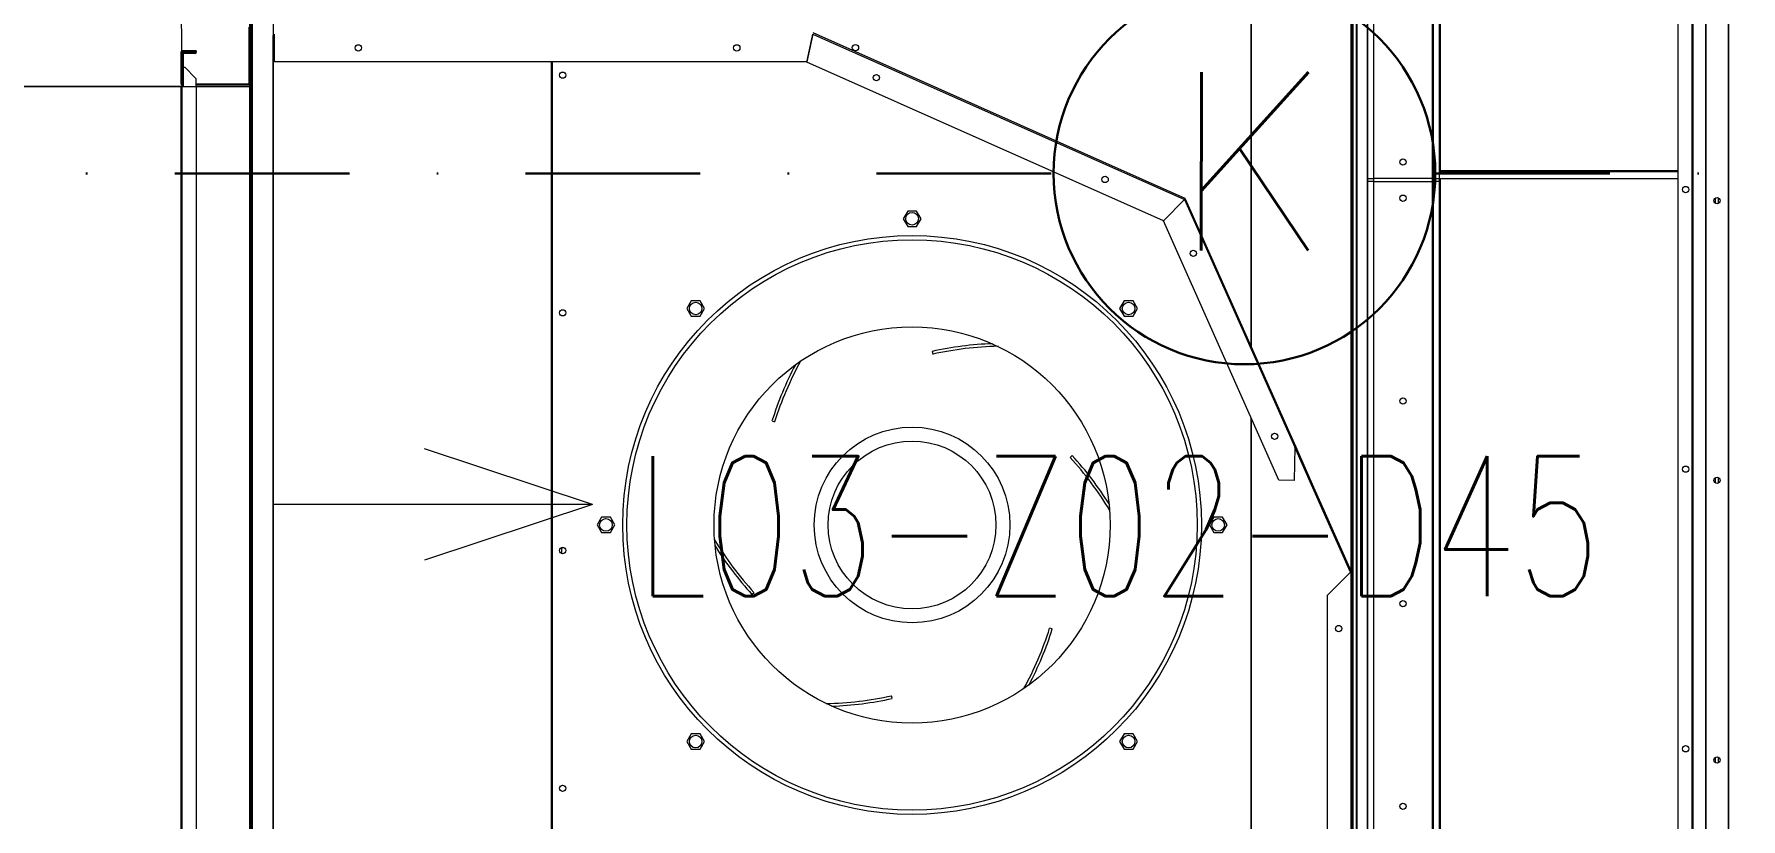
# Model space of a CAD drawing. Extents: x -9058 to 11890, y 0 to 8245.
# Drawn here: x 8310.7 to 8432.8, y 2621.4 to 2677.5 of the extents above; entities that cross this region are included whole.
import ezdxf
from ezdxf.enums import TextEntityAlignment as Align

# ---------------------------------------------------------------- set-up
doc = ezdxf.new("R2010")
doc.units = 0
doc.header["$MEASUREMENT"] = 0
doc.linetypes.add('DASHDOT', pattern=[1, 0.5, -0.25, 0, -0.25])
doc.layers.get('0').update_dxf_attribs({"color": 9, "lineweight": 9})
for name, color, linetype, lineweight in [('06D', 9, 'Continuous', 9), ('E-DEDEKTÖR NUMARALARI', 20, 'Continuous', 30), ('E-KABLO', 7, 'Continuous', 30), ('E-KANAL TİPİ DUMAN DEDEKTÖRÜ', 7, 'Continuous', 30)]:
    doc.layers.add(name, color=color, linetype=linetype, lineweight=lineweight)
doc.styles.add('CENTURY', font='GOTHIC.TTF', dxfattribs={"width": 0.8})
doc.styles.add('E-YAZI', font='txttw.shx')
doc.styles.add('ROMANS8', font='Txttw.shx')

# ---------------------------------------------------------------- blocks, each defined once
blk = doc.blocks.new('DGDG')
for p, q in [((-8.1, 455.7), (-8.1, 1697.6)), ((-8, 455.7), (-8, 1697.6)), ((8.1, 455.7), (8.1, 1697.6)), ((8.2, 455.7), (8.2, 1697.6)), ((17.3, 455.6), (17.3, 1697.6)), ((18, 455.6), (18, 1697.6)), ((1049.9, -2.5), (1049.9, 1699.5)), ((260.4, 1696.6), (260.4, 463.6)), ((261.1, 1696.5), (261.1, 1341.8)), ((261.7, 1696.5), (261.7, 1341.8)), ((278.7, 1696.5), (278.7, 1358.7)), ((28, 455.6), (28, 1681.6)), ((249.9, 1682.7), (249.9, 463.7)), ((250, 1682.7), (250, 463.7)), ((257.8, 463.6), (257.8, 1682.7)), ((258.2, 463.6), (258.2, 1682.7)), ((333.1, 1682.7), (333.1, 1232.4)), ((333.5, 1231.6), (333.5, 1682.7)), ((833.2, 1682.7), (833.2, 977.3)), ((833.3, 1682.7), (833.3, 977.3)), ((833.9, 1682.7), (833.9, 977.3)), ((198, 1060.8), (198, 1661.8)), ((198.9, 1060.8), (198.9, 1668.8)), ((203.1, 1060.8), (203.1, 1668.8)), ((203.5, 1668.8), (203.5, 1060.8)), ((203.5, 1060.8), (203.5, 1668.8)), ((245.9, 1060.8), (245.9, 1668.8)), ((1032.9, 1646.1), (1032.9, 958.5)), ((1032.9, 1646.1), (1032.9, 958.5)), ((1033, 50.9), (1033, 1646.1)), ((1048, 50.9), (1048, 1646.1)), ((1048.8, 1646.1), (1048.8, 50.9)), ((1088, 994.8), (1088, 1593)), ((1098, 1593), (1098, 994.8)), ((1098.8, 1593), (1098.8, 994.8)), ((-1.1, 1478.6), (-1.1, 1474.7)), ((1.4, 1474.8), (1.4, 1478.4)), ((417.8, 1468.9), (414.7, 1463.4)), ((424.2, 1468.9), (417.8, 1468.9)), ((427.4, 1463.4), (424.2, 1468.9)), ((727.5, 1468.9), (724.4, 1463.4)), ((733.9, 1468.9), (727.5, 1468.9)), ((737.1, 1463.4), (733.9, 1468.9)), ((414.7, 1463.4), (417.8, 1457.9)), ((417.8, 1457.9), (424.2, 1457.9)), ((424.2, 1457.9), (427.4, 1463.4)), ((724.4, 1463.4), (727.5, 1457.9)), ((727.5, 1457.9), (733.9, 1457.9)), ((733.9, 1457.9), (737.1, 1463.4)), ((590.2, 1432.5), (590.6, 1430.6)), ((475.6, 1382.9), (477.5, 1382.3)), ((261.8, 1341.8), (278.7, 1358.7)), ((690.4, 1358.1), (688.9, 1356.8)), ((261.7, 1341.8), (261.1, 1341.8)), ((261.1, 1341.8), (261.1, 456.5)), ((261.8, 1341.8), (261.7, 1341.8)), ((261.7, 1341.8), (261.7, 456.5)), ((261.7, 1341.8), (261.7, 456.5)), ((261.8, 1341.5), (262.5, 1341.8)), ((261.8, 1341.8), (262.5, 1341.8)), ((261.8, 1341.5), (280.1, 1300.4)), ((262.5, 1341.8), (262.5, 1342.5)), ((262.5, 1341.8), (280.8, 1300.7)), ((804.6, 1293.9), (924.8, 1333.8)), ((826.4, 1329), (826.4, 1324.6)), ((353.7, 1314), (350.5, 1308.5)), ((350.5, 1308.5), (353.7, 1303)), ((360, 1314), (353.7, 1314)), ((363.2, 1308.5), (360, 1314)), ((360, 1303), (363.2, 1308.5)), ((791.7, 1314), (788.5, 1308.5)), ((788.5, 1308.5), (791.7, 1303)), ((798, 1314), (791.7, 1314)), ((801.2, 1308.5), (798, 1314)), ((798, 1303), (801.2, 1308.5)), ((280.1, 1300.4), (280.8, 1300.7)), ((280.1, 1300.4), (288.4, 1281.7)), ((280.8, 1300.7), (289.1, 1282)), ((353.7, 1303), (360, 1303)), ((791.7, 1303), (798, 1303)), ((804.6, 1293.9), (1032.9, 1293.9)), ((804.6, 1293.9), (924.8, 1254.1)), ((-1.1, 1278.6), (-1.1, 1274.7)), ((1.4, 1274.8), (1.4, 1278.4)), ((288.4, 1281.7), (289.1, 1282)), ((288.4, 1281.7), (301.4, 1252.5)), ((289.1, 1282), (302.1, 1252.8)), ((302.1, 1252.8), (302.5, 1276.7)), ((302.5, 1276.7), (313.5, 1276.5)), ((313.5, 1276.5), (396.1, 1091)), ((461.3, 1258.9), (462.8, 1260.2)), ((301.4, 1252.5), (380.2, 1075.5)), ((302.1, 1252.8), (302.1, 1252.8)), ((380.9, 1075.8), (302.1, 1252.8)), ((676.1, 1234.1), (674.2, 1234.7)), ((561.6, 1184.5), (561.1, 1186.5)), ((333.1, 1181.3), (333.1, 445.4)), ((333.5, 445.3), (333.5, 1180.5)), ((417.8, 1159.2), (414.7, 1153.7)), ((414.7, 1153.7), (417.8, 1148.2)), ((424.2, 1159.2), (417.8, 1159.2)), ((417.8, 1148.2), (424.2, 1148.2)), ((427.4, 1153.7), (424.2, 1159.2)), ((424.2, 1148.2), (427.4, 1153.7)), ((727.5, 1159.2), (724.4, 1153.7)), ((724.4, 1153.7), (727.5, 1148.2)), ((733.9, 1159.2), (727.5, 1159.2)), ((727.5, 1148.2), (733.9, 1148.2)), ((737.1, 1153.7), (733.9, 1159.2)), ((733.9, 1148.2), (737.1, 1153.7)), ((396.1, 1091), (380.9, 1075.8)), ((381, 1075.8), (396.1, 1090.9)), ((396.1, 1090.9), (651.2, 977.4)), ((572.7, 1095), (569.5, 1089.5)), ((569.5, 1089.5), (572.7, 1084)), ((579, 1095), (572.7, 1095)), ((582.2, 1089.5), (579, 1095)), ((579, 1084), (582.2, 1089.5)), ((-1.1, 1078.6), (-1.1, 1074.7)), ((1.4, 1074.8), (1.4, 1078.4)), ((380.9, 1075.8), (380.2, 1075.5)), ((380.6, 1075.1), (381, 1075.8)), ((380.6, 1075.1), (646.7, 956.6)), ((646.9, 957.4), (381, 1075.8)), ((381, 1075.8), (381, 1075.8)), ((381, 1075.8), (381, 1075.8)), ((572.7, 1084), (579, 1084)), ((198, 1060.8), (198, 1062.9)), ((198.9, 1062.9), (198, 1062.9)), ((198.9, 463.7), (198.9, 1062.9)), ((198.9, 1062.9), (203.1, 1062.9)), ((203.1, 1062.9), (203.5, 1062.9)), ((203.1, 463.7), (203.1, 1062.9)), ((203.5, 1062.9), (203.5, 463.7)), ((203.5, 1062.9), (203.5, 1062.9)), ((245.9, 1062.9), (203.5, 1062.9)), ((203.5, 463.7), (203.5, 1062.9)), ((245.9, 1062.9), (249.9, 1062.9)), ((245.9, 463.7), (245.9, 1062.9)), ((198.2, 1060.8), (28, 1060.8)), ((198.2, 1055.8), (28, 1055.8)), ((198, 1054.9), (28, 1054.9)), ((28.4, 1054.9), (28.4, 1055.8)), ((132.7, 1055.8), (132.7, 1054.9)), ((133.2, 1055.8), (133.2, 1054.9)), ((134, 1055.8), (134, 1054.9)), ((144, 1054.9), (144, 1055.8)), ((144.6, 1054.9), (144.6, 1055.8)), ((145.1, 1054.9), (145.1, 1055.8)), ((148.3, 1054.9), (148.3, 1055.8)), ((148.7, 1055.8), (148.7, 1054.9)), ((148.8, 1054.9), (148.8, 1055.8)), ((151.8, 1054.9), (151.8, 1055.8)), ((152.4, 1054.9), (152.4, 1055.8)), ((152.6, 1055.8), (152.6, 1054.9)), ((198, 463.7), (198, 1055.8)), ((198.9, 1060.8), (198.2, 1060.8)), ((203.1, 1060.8), (198.9, 1060.8)), ((203.5, 1060.8), (203.1, 1060.8)), ((203.5, 1060.8), (203.5, 1060.8)), ((203.5, 1060.8), (245.9, 1060.8)), ((249.9, 1060.8), (245.9, 1060.8)), ((1088, 994.8), (1048.8, 994.8)), ((1048.8, 994), (1088.2, 994)), ((1048.8, 993.2), (1088.2, 993.2)), ((1049.1, 964.3), (1049.1, 993.2)), ((1049.1, 993.2), (1049.1, 964.3)), ((1049.9, 952.4), (1049.9, 993.2)), ((1050.1, 993.2), (1050.1, 952.4)), ((1098, 994.8), (1088, 994.8)), ((1088.2, 989.2), (1088.2, 994.8)), ((1088.2, 989.2), (1096.2, 981.2)), ((1097.2, 994.8), (1097.2, 981.2)), ((1098, 994.8), (1098, 981.2)), ((1098.8, 994.8), (1098, 994.8)), ((1098.8, 993.2), (1098, 993.2)), ((1098.8, 993.2), (1098.8, 970.2)), ((651.2, 977.4), (646.9, 957.4)), ((647, 957.4), (651.3, 977.3)), ((651.3, 977.3), (1032.1, 977.3)), ((1032.1, 977.3), (1032.1, 957.4)), ((1097.2, 981.2), (1096.2, 981.2)), ((1098, 981.2), (1097.2, 981.2)), ((1097.2, 981.2), (1097.2, 971.2)), ((1098, 981.2), (1098, 971.2)), ((1088, 969.4), (1088, 970.2)), ((1088, 970.2), (1098, 970.2)), ((1088, 969.4), (1098, 969.4)), ((1088.2, 970.4), (1088.2, 971.2)), ((1088.2, 971.2), (1096.2, 971.2)), ((1096.2, 970.4), (1088.2, 970.4)), ((1096.2, 971.2), (1096.2, 970.4)), ((1096.2, 971.2), (1097.2, 971.2)), ((1096.2, 970.4), (1097.2, 970.4)), ((1098, 971.2), (1097.2, 971.2)), ((1097.2, 970.4), (1097.2, 971.2)), ((1098, 971.2), (1098, 970.2)), ((1098.8, 970.2), (1098, 970.2)), ((1098, 969.4), (1098, 970.2)), ((1033, 958.3), (1032.1, 960.1)), ((1049.6, 964.3), (1048.8, 964.3)), ((1049.6, 964.3), (1049.6, 957.7)), ((1049.6, 957.7), (1049.6, 919.3))]:
    blk.add_line(p, q)
for centre, radius in [((575.9, 1308.5), 207), ((224.7, 1509.8), 2.25), ((575.9, 1308.5), 204), ((825.9, 1496.8), 2.25), ((0, 1476.6), 2.25), ((22.5, 1468.6), 2.25), ((421, 1463.4), 4.5), ((730.7, 1463.4), 4.5), ((575.9, 1308.5), 141.7), ((270.7, 1382.6), 2.25), ((575.9, 1308.5), 70), ((575.9, 1308.5), 60), ((224.7, 1364.8), 2.25), ((825.9, 1326.8), 2.25), ((356.9, 1308.5), 4.5), ((794.9, 1308.5), 4.5), ((0, 1276.6), 2.25), ((22.5, 1268.6), 2.25), ((316.5, 1245.1), 2.25), ((224.7, 1219.8), 2.25), ((421, 1153.7), 4.5), ((730.7, 1153.7), 4.5), ((825.9, 1156.8), 2.25), ((374.7, 1114.3), 2.25), ((575.9, 1089.5), 4.5), ((0, 1076.6), 2.25), ((224.7, 1074.8), 2.25), ((22.5, 1068.6), 2.25), ((437.8, 1061.4), 2.25), ((224.7, 1048.9), 2.25), ((601.4, 988.6), 2.25), ((825.9, 986.8), 2.25), ((616.4, 967.1), 2.25), ((701.3, 967.3), 2.25), ((972.1, 967.3), 2.25)]:
    blk.add_circle(centre, radius)
for centre, radius, start, end in [((642.2, 1198.3), 240, 92.1281, 102.5263), ((642.2, 1198.3), 238, 91.1648, 102.5263), ((704.5, 1310.8), 240, 152.1281, 162.5263), ((704.5, 1310.8), 238, 151.1648, 162.5263), ((513.6, 1195.9), 238, 31.1648, 42.5263), ((513.6, 1195.9), 240, 32.1281, 42.5263), ((262.5, 1341.8), 0.81, 180, 204), ((262.5, 1341.8), 0.01, 180, 204), ((638.2, 1421.1), 238, 211.1648, 222.5263), ((638.2, 1421.1), 240, 212.1281, 222.5263), ((447.2, 1306.2), 238, 331.1648, 342.5263), ((447.2, 1306.2), 240, 332.1281, 342.5263), ((509.5, 1418.7), 238, 271.1648, 282.5263), ((509.5, 1418.7), 240, 272.1281, 282.5263), ((381, 1075.8), 0.81, 204, 246), ((381, 1075.8), 0.01, 204, 246), ((1098, 993.2), 0.8, 0, 90), ((1097.2, 971.2), 0.8, 270, 0), ((1098, 970.2), 0.8, 270, 0)]:
    blk.add_arc(centre, radius, start, end)
for points, knots in [([(301.4, 1252.5), (301.4, 1252.5), (301.4, 1252.5), (301.6, 1252.6), (301.9, 1252.7), (302, 1252.8), (302.1, 1252.8)], [0, 0, 0, 0, 0.249971, 0.500019, 0.749919, 1, 1, 1, 1]), ([(380.9, 1075.8), (380.8, 1075.8), (380.7, 1075.7), (380.4, 1075.6), (380.2, 1075.5), (380.2, 1075.5), (380.2, 1075.5)], [0, 0, 0, 0, 0.25001, 0.500019, 0.750032, 1, 1, 1, 1]), ([(380.6, 1075.1), (380.6, 1075.1), (380.7, 1075.1), (380.7, 1075.2), (380.9, 1075.5), (381, 1075.7), (381, 1075.8)], [0, 0, 0, 0, 0.249958, 0.499976, 0.749997, 1, 1, 1, 1]), ([(380.9, 1075.8), (380.9, 1075.8), (380.9, 1075.8), (380.9, 1075.8), (380.9, 1075.8)], [0, 0, 0, 0, 0.499727, 1, 1, 1, 1]), ([(381, 1075.8), (381, 1075.8), (381, 1075.8), (381, 1075.8), (381, 1075.8)], [0, 0, 0, 0, 0.498229, 1, 1, 1, 1])]:
    blk.add_open_spline(points, degree=3, knots=knots)
blk = doc.blocks.new('Elk.Isıtıcı')
at = {"ltscale": 10}
blk.add_lwpolyline([(0, -45), (60, -45), (60, 10), (0, 10)], close=True, dxfattribs=at)
at = {"color": 252, "style": 'CENTURY', "width": 0.8}
blk.add_text('+', height=25, rotation=270, dxfattribs=at).set_placement((18.68, -9.92))
blk = doc.blocks.new('p-mek')
at = {"color": 6}
for points in [[(210.29, -281.08, -0.000027), (210.29, -1029.08, 0.400031)], [(230.29, -1050.08), (646.23, -1050.08), (646.15, -1041.79), (602.75, -1041.79, -0.064305)]]:
    blk.add_lwpolyline(points, format="xyb", dxfattribs=at)
at = {"xscale": 0.1000000000000001, "yscale": 0.1000000000000001, "zscale": 0.1000000000000001, "rotation": 179.9999999999999}
blk.add_blockref('DGDG', (756.04, -950.6), dxfattribs=at)
at = {"rotation": 270}
blk.add_blockref('Elk.Isıtıcı', (636.23, -1050.08), dxfattribs=at)
blk = doc.blocks.new('*U943')
at = {"layer": 'E-KANAL TİPİ DUMAN DEDEKTÖRÜ', "color": 4}
for p, q in [((-0.424, 6.28), (0.424, 6.28)), ((-0.424, 1.549), (-0.424, 6.28)), ((0.424, 6.28), (0.424, 1.549))]:
    blk.add_line(p, q, dxfattribs=at)
blk.add_circle((0, 0), 1.606, dxfattribs=at)
at = {"layer": 'E-KANAL TİPİ DUMAN DEDEKTÖRÜ', "color": 3, "style": 'ROMANS8'}
blk.add_text('K', height=1.5, rotation=359.9592, dxfattribs=at).set_placement((0.055, 0.102), align=Align.MIDDLE)

msp = doc.modelspace()

# ---------------------------------------------------------------- linework, layer by layer
at = {"layer": 'E-KABLO', "color": 6, "linetype": 'DASHDOT', "ltscale": 25}
for p, q in [((8383.46, 2667.56), (7940.62, 2667.56)), ((8410.94, 2667.56), (8440.62, 2667.56))]:
    msp.add_line(p, q, dxfattribs=at)

# ---------------------------------------------------------------- block references
at = {"layer": '06D'}
msp.add_blockref('p-mek', (7675.06, 3723.87), dxfattribs=at)
at = {"layer": 'E-KANAL TİPİ DUMAN DEDEKTÖRÜ', "xscale": 8.5, "yscale": 8.5, "zscale": 8.5}
msp.add_blockref('*U943', (8397.29, 2667.56), dxfattribs=at)

# ---------------------------------------------------------------- texts
at = {"layer": 'E-DEDEKTÖR NUMARALARI', "style": 'E-YAZI', "width": 0.7}
msp.add_text('L03-Z02-D45', height=10, dxfattribs=at).set_placement((8353.76, 2637.33))

doc.saveas('drawing.dxf')
